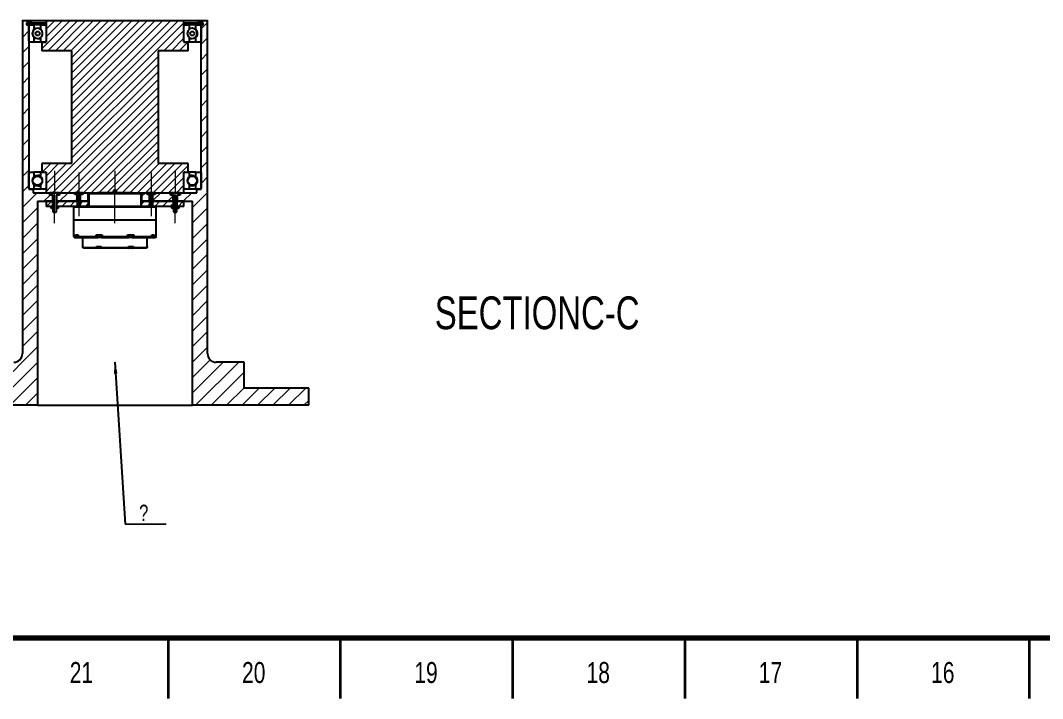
# Model space of a CAD drawing. Header units: millimetres. Extents: x 2 to 1187, y 2 to 839.
# Drawn here: x 151.7 to 448.3, y 2.5 to 199.5 of the extents above; entities that cross this region are included whole.
import ezdxf

# ---------------------------------------------------------------- set-up
doc = ezdxf.new("R2010")
doc.units = ezdxf.units.MM
doc.linetypes.add('CENTERX2', pattern=[20.32, 12.7, -2.54, 2.54, -2.54])
doc.styles.add('SLDTEXTSTYLE2', font='TXT', dxfattribs={"width": 0.75})
doc.dimstyles.new('SLDDIMSTYLE0', dxfattribs={"dimtxt": 0.18, "dimasz": 3.302, "dimexe": 0, "dimexo": 0.0625, "dimgap": 0, "dimtad": 0, "dimtih": 1, "dimtoh": 1, "dimdec": 0, "dimrnd": 1e-09, "dimzin": 0, "dimdsep": 46, "dimtxsty": 'Standard', "dimsah": 1, "dimcen": 0.09, "dimadec": 0, "dimazin": 0, "dimtfac": 3.302, "dimtdec": 0, "dimtofl": 0, "dimtmove": 0, "dimatfit": 3, "dimfxl": 1, "dimfrac": 2, "dimtolj": 1, "dimtzin": 0, "dimarcsym": 0})
doc.dimstyles.new('SLDDIMSTYLE1', dxfattribs={"dimtxt": 3.175, "dimasz": 3.302, "dimexe": 0, "dimexo": 0.0625, "dimgap": 0.79375, "dimtad": 0, "dimtih": 1, "dimtoh": 1, "dimlfac": 4, "dimrnd": 1e-09, "dimzin": 4, "dimdsep": 46, "dimtxsty": 'SLDTEXTSTYLE2', "dimsah": 1, "dimcen": 0.09, "dimadec": 0, "dimazin": 1, "dimtfac": 1, "dimtofl": 0, "dimtmove": 0, "dimatfit": 3, "dimfxl": 1, "dimfrac": 2, "dimtolj": 1, "dimtzin": 12, "dimarcsym": 0})

# ---------------------------------------------------------------- blocks, each defined once
blk = doc.blocks.new('SW_HATCH_2')
at = {"color": 0, "linetype": 'Continuous', "lineweight": 18}
for p, q in [((37.31, 146.89), (53.02, 131.17)), ((41.8, 146.89), (57.51, 131.17)), ((46.29, 146.89), (62, 131.17)), ((50.78, 146.89), (66.49, 131.17)), ((55.27, 146.89), (70.98, 131.17)), ((59.76, 146.89), (75.47, 131.17)), ((64.25, 146.89), (79.96, 131.17)), ((68.74, 146.89), (84.45, 131.17)), ((73.23, 146.89), (88.94, 131.17)), ((77.72, 146.89), (93.43, 131.17)), ((82.21, 146.89), (97.92, 131.17)), ((86.7, 146.89), (102.41, 131.17)), ((91.19, 146.89), (106.9, 131.17)), ((95.68, 146.89), (111.39, 131.17)), ((100.17, 146.89), (115.88, 131.17)), ((104.66, 146.89), (120.37, 131.17)), ((109.15, 146.89), (124.86, 131.17)), ((113.64, 146.89), (129.35, 131.17)), ((118.13, 146.89), (133.84, 131.17)), ((122.62, 146.89), (137.59, 131.91)), ((127.11, 146.89), (137.59, 136.4)), ((131.6, 146.89), (137.59, 140.89)), ((136.09, 146.89), (137.59, 145.38)), ((160, 146.53), (159.85, 146.38)), ((164.49, 146.53), (161.15, 143.19)), ((168.98, 146.53), (164.48, 142.03)), ((173.47, 146.53), (168.97, 142.03)), ((177.96, 146.53), (173.46, 142.03)), ((182.45, 146.53), (177.95, 142.03)), ((186.94, 146.53), (182.44, 142.03)), ((191.43, 146.53), (186.93, 142.03)), ((195.92, 146.53), (191.42, 142.03)), ((200.41, 146.53), (195.91, 142.03)), ((204.9, 146.53), (200.4, 142.03)), ((209.39, 146.53), (204.89, 142.03)), ((213.88, 146.53), (209.38, 142.03)), ((218.37, 146.53), (213.87, 142.03)), ((222.56, 146.23), (218.36, 142.03)), ((13.62, 143.63), (17.89, 139.37)), ((16.46, 145.28), (19.34, 142.41)), ((21.55, 142.78), (17.88, 139.11)), ((20.95, 145.28), (22.12, 144.11)), ((22.88, 143.35), (23.45, 142.78)), ((25.66, 142.41), (24.16, 140.9)), ((25.44, 145.28), (39.55, 131.17)), ((29.93, 145.28), (44.04, 131.17)), ((34.42, 145.28), (48.53, 131.17)), ((147.19, 142.7), (145.92, 141.43)), ((148.64, 144.15), (147.88, 143.39)), ((151.76, 142.78), (150.84, 141.86)), ((156.25, 142.78), (155.5, 142.03)), ((160.74, 142.78), (159.99, 142.03)), ((12.57, 140.19), (23.67, 129.1)), ((145.09, 140.6), (142.91, 138.42)), ((151.02, 142.04), (149.77, 140.79)), ((223, 142.18), (219.75, 138.93)), ((20.63, 137.37), (19.12, 135.87)), ((27.11, 139.37), (23.03, 135.28)), ((27.12, 139.11), (35.06, 131.17)), ((143.14, 138.65), (142.38, 137.89)), ((145.74, 136.76), (144.49, 135.51)), ((152.11, 138.64), (148.75, 135.28)), ((152.74, 139.27), (151.82, 138.35)), ((223, 137.69), (219.75, 134.44)), ((13.41, 134.86), (18.33, 129.94)), ((21.97, 135.28), (27.17, 130.08)), ((25.88, 135.87), (30.84, 130.9)), ((144.67, 135.69), (144.05, 135.07)), ((148.75, 135.28), (147.26, 133.79)), ((153.99, 136.03), (153.24, 135.28)), ((158.48, 136.03), (157.73, 135.28)), ((162.97, 136.03), (162.22, 135.28)), ((167.46, 136.03), (166.71, 135.28)), ((171.95, 136.03), (171.2, 135.28)), ((176.44, 136.03), (175.69, 135.28)), ((180.93, 136.03), (180.18, 135.28)), ((185.42, 136.03), (184.67, 135.28)), ((189.91, 136.03), (189.16, 135.28)), ((194.4, 136.03), (193.65, 135.28)), ((198.89, 136.03), (198.14, 135.28)), ((203.38, 136.03), (202.63, 135.28)), ((207.87, 136.03), (207.12, 135.28)), ((212.36, 136.03), (211.61, 135.28)), ((216.85, 136.03), (216.1, 135.28)), ((164.21, 132.78), (162.96, 131.53)), ((168.7, 132.78), (167.45, 131.53)), ((173.19, 132.78), (171.94, 131.53)), ((177.68, 132.78), (176.43, 131.53)), ((182.17, 132.78), (180.92, 131.53)), ((186.66, 132.78), (185.41, 131.53)), ((191.15, 132.78), (189.9, 131.53)), ((195.64, 132.78), (194.39, 131.53)), ((200.13, 132.78), (198.88, 131.53)), ((204.62, 132.78), (203.37, 131.53)), ((209.11, 132.78), (207.86, 131.53)), ((213.6, 132.78), (212.35, 131.53)), ((218.09, 132.78), (216.84, 131.53)), ((223, 133.2), (221.33, 131.53)), ((-3.97, 108.28), (-4.38, 107.88)), ((-0.49, 108.35), (-0.42, 108.28)), ((9.5, 108.28), (1.25, 100.03)), ((7.25, 108.28), (2.5, 103.53)), ((5.01, 108.28), (2.5, 105.77)), ((2.76, 108.28), (2.5, 108.02)), ((11.74, 108.28), (2.99, 99.53)), ((4, 108.35), (4.07, 108.28)), ((13.99, 108.28), (5.24, 99.53)), ((16.23, 108.28), (7.48, 99.53)), ((18.48, 108.28), (9.73, 99.53)), ((40.93, 108.28), (10, 77.35)), ((38.68, 108.28), (10, 79.6)), ((36.44, 108.28), (10, 81.84)), ((34.19, 108.28), (10, 84.09)), ((31.95, 108.28), (10, 86.33)), ((29.7, 108.28), (10, 88.58)), ((27.46, 108.28), (10, 90.82)), ((25.21, 108.28), (10, 93.07)), ((22.97, 108.28), (10, 95.31)), ((20.72, 108.28), (10, 97.56)), ((42.5, 107.61), (10, 75.11)), ((39.92, 108.35), (39.99, 108.28)), ((44.41, 108.35), (44.48, 108.28)), ((49.37, 107.75), (47.5, 105.87)), ((48.9, 108.35), (48.97, 108.28)), ((-2.5, 105.26), (-4.38, 103.39)), ((42.5, 105.36), (36.67, 99.53)), ((42.5, 103.12), (38.91, 99.53)), ((43.66, 102.03), (41.16, 99.53)), ((49.37, 103.26), (47.5, 101.38)), ((-2.5, 100.77), (-4.38, 98.9)), ((43.75, 99.88), (43.4, 99.53)), ((49.37, 98.77), (47.5, 96.89)), ((-2.5, 96.28), (-4.38, 94.41)), ((35, 97.86), (10, 72.86)), ((35, 95.62), (10, 70.62)), ((35, 93.37), (10, 68.37)), ((49.37, 94.28), (47.5, 92.4)), ((-2.5, 91.79), (-4.38, 89.92)), ((35, 91.13), (2.5, 58.63)), ((49.37, 89.79), (47.5, 87.91)), ((-2.5, 87.3), (-4.38, 85.43)), ((35, 88.88), (4.4, 58.28)), ((35, 86.64), (6.64, 58.28)), ((35, 84.39), (8.89, 58.28)), ((49.37, 85.3), (47.5, 83.42)), ((-2.5, 82.81), (-4.38, 80.94)), ((35, 82.15), (11.13, 58.28)), ((49.37, 80.81), (47.5, 78.93)), ((-2.5, 78.32), (-4.38, 76.45)), ((35, 79.9), (13.38, 58.28)), ((35, 77.66), (15.62, 58.28)), ((35, 75.41), (17.87, 58.28)), ((49.37, 76.32), (47.5, 74.44)), ((-2.5, 73.83), (-4.38, 71.96)), ((35, 73.17), (20.11, 58.28)), ((49.37, 71.83), (47.5, 69.95)), ((-2.5, 69.34), (-4.38, 67.47)), ((35, 70.92), (22.95, 58.88)), ((35, 68.68), (24.6, 58.28)), ((1.67, 66.78), (1.25, 66.36)), ((3.92, 66.78), (1.42, 64.28)), ((8.41, 66.78), (2.5, 60.87)), ((6.16, 66.78), (2.5, 63.12)), ((35.35, 66.78), (26.85, 58.28)), ((37.59, 66.78), (29.09, 58.28)), ((39.84, 66.78), (31.34, 58.28)), ((42.08, 66.78), (33.58, 58.28)), ((43.75, 66.2), (35.83, 58.28)), ((49.37, 67.34), (47.5, 65.46)), ((-2.5, 64.85), (-4.38, 62.98)), ((42.5, 62.71), (38.07, 58.28)), ((49.37, 62.85), (47.5, 60.97)), ((-2.5, 60.36), (-4.38, 58.49)), ((42.5, 60.46), (40.32, 58.28)), ((-0.09, 58.28), (-4.38, 54)), ((3.7, 57.58), (1.9, 55.78)), ((8.89, 58.28), (6.39, 55.78)), ((11.57, 56.48), (10.88, 55.78)), ((12.88, 57.78), (12.42, 57.33)), ((13.38, 58.28), (13.17, 58.07)), ((31.34, 58.28), (30.25, 57.19)), ((35.83, 58.28), (33.43, 55.88)), ((39.44, 57.4), (37.82, 55.78)), ((44.81, 58.28), (42.31, 55.78)), ((49.37, 58.36), (45, 53.98)), ((0, 53.88), (-4.38, 49.51)), ((4.14, 55.78), (2.64, 54.28)), ((4.59, 53.98), (4.34, 53.73)), ((6.39, 55.78), (5.5, 54.89)), ((8.63, 55.78), (7.13, 54.28)), ((10.88, 55.78), (9.38, 54.28)), ((13.12, 55.78), (12.37, 55.03)), ((14.75, 55.16), (13.87, 54.28)), ((31.08, 55.78), (30.25, 54.95)), ((32.62, 55.08), (31.83, 54.28)), ((35.57, 55.78), (34.07, 54.28)), ((37.82, 55.78), (36.32, 54.28)), ((39.5, 55.22), (38.56, 54.28)), ((40.81, 54.28), (40.41, 53.88)), ((42.31, 55.78), (40.81, 54.28)), ((49.37, 53.87), (45, 49.49)), ((0, 49.39), (-4.38, 45.02)), ((49.37, 49.37), (45, 45)), ((0, 44.9), (-4.38, 40.53)), ((49.37, 44.88), (45, 40.51)), ((0, 40.41), (-4.38, 36.04)), ((49.37, 40.39), (45, 36.02)), ((0, 35.92), (-4.38, 31.55)), ((49.37, 35.9), (45, 31.53)), ((0, 31.43), (-4.38, 27.06)), ((49.37, 31.41), (45, 27.04)), ((0, 26.94), (-4.38, 22.57)), ((49.37, 26.92), (45, 22.55)), ((0, 22.45), (-4.38, 18.08)), ((49.37, 22.43), (45, 18.06)), ((0, 17.96), (-4.38, 13.59)), ((49.37, 17.94), (45, 13.57)), ((0, 13.47), (-16.94, -3.47)), ((49.37, 13.45), (45, 9.08)), ((-8.93, 9.03), (-15, 2.96)), ((-13.42, 9.03), (-15, 7.45)), ((0, 8.98), (-12.45, -3.47)), ((50.14, 9.73), (45, 4.59)), ((53.93, 9.03), (45, 0.1)), ((58.42, 9.03), (45.92, -3.47)), ((60, 6.12), (50.41, -3.47)), ((0, 4.49), (-7.96, -3.47)), ((-29.9, 1.53), (-33.75, -2.32)), ((-25.41, 1.53), (-30.41, -3.47)), ((-20.92, 1.53), (-25.92, -3.47)), ((-16.43, 1.53), (-21.43, -3.47)), ((0, 0), (-3.47, -3.47)), ((60, 1.63), (54.9, -3.47)), ((64.39, 1.53), (59.39, -3.47)), ((68.88, 1.53), (63.88, -3.47)), ((73.37, 1.53), (68.37, -3.47)), ((77.86, 1.53), (72.86, -3.47)), ((78.75, -2.07), (77.35, -3.47))]:
    blk.add_line(p, q, dxfattribs=at)
blk = doc.blocks.new('_D')
at = {"color": 7, "linetype": 'Continuous', "lineweight": 0, "transparency": 16777216}
for p, q in [((177.83, 230.2), (112.79, 230.2)), ((115.96, 230.2), (115.96, 160.29)), ((115.96, 87.7), (115.96, 155.25)), ((155.33, 87.7), (112.79, 87.7))]:
    blk.add_line(p, q, dxfattribs=at)
at = {"color": 7, "linetype": 'Continuous', "lineweight": 18, "transparency": 16777216}
for points in [[(115.96, 230.2), (115.45, 226.9), (116.47, 226.9)], [(115.96, 87.7), (116.47, 91), (115.45, 91)]]:
    blk.add_solid(points, dxfattribs=at)
at = {"color": 7, "linetype": 'Continuous', "lineweight": 18, "transparency": 16777216, "insert": (109.51, 159.34), "char_height": 3.175, "attachment_point": 1, "style": 'SLDTEXTSTYLE2'}
blk.add_mtext('570.00', dxfattribs=at)
blk = doc.blocks.new('SW_NOTE_0_26')
at = {"color": 0, "linetype": 'Continuous', "lineweight": 0}
for p, q in [((0, 0), (11.88, 0)), ((11.88, 0), (0, 0)), ((0, 0), (11.88, 0)), ((11.88, 0), (0, 0)), ((0, 0), (11.88, 0)), ((11.88, 0), (0, 0))]:
    blk.add_line(p, q, dxfattribs=at)
at = {"color": 0, "linetype": 'Continuous', "lineweight": 0, "insert": (4.06, 5.65), "char_height": 4.76, "attachment_point": 1, "style": 'SLDTEXTSTYLE2'}
blk.add_mtext('?', dxfattribs=at)

msp = doc.modelspace()

# ---------------------------------------------------------------- linework, layer by layer
at = {"color": 7, "linetype": 'Continuous', "lineweight": 25}
for p, q in [((152.2229, 199.5237), (152.2229, 199.4487)), ((152.2229, 199.4487), (161.7774, 199.4487)), ((152.2229, 199.4487), (152.2229, 102.6987)), ((152.2229, 199.4487), (154.0979, 199.4487)), ((153.4729, 198.8237), (153.4729, 198.1987)), ((155.0979, 198.8237), (153.4729, 198.8237)), ((153.4729, 198.8237), (154.0979, 198.8237)), ((154.0979, 199.4487), (154.0979, 198.8237)), ((155.0979, 198.8237), (155.0979, 198.1987)), ((155.0979, 198.8237), (159.0979, 198.8237)), ((159.0979, 199.4487), (159.0979, 193.1987)), ((159.0979, 199.4487), (199.0979, 199.4487)), ((161.7774, 199.4487), (161.7774, 199.5237)), ((196.4184, 199.5237), (196.4184, 199.4487)), ((196.4184, 199.4487), (205.9729, 199.4487)), ((199.0979, 193.1987), (199.0979, 199.4487)), ((199.0979, 198.8237), (203.0979, 198.8237)), ((203.0979, 198.1987), (203.0979, 198.8237)), ((204.7229, 198.8237), (203.0979, 198.8237)), ((204.0979, 198.8237), (204.0979, 199.4487)), ((204.0979, 199.4487), (205.9729, 199.4487)), ((204.0979, 198.8237), (204.7229, 198.8237)), ((204.7229, 198.1987), (204.7229, 198.8237)), ((205.9729, 199.4487), (205.9729, 199.5237)), ((205.9729, 102.6987), (205.9729, 199.4487)), ((155.0979, 198.1987), (153.4729, 198.1987)), ((153.4729, 198.1987), (154.0979, 198.1987)), ((154.0979, 198.1987), (154.0979, 150.4487)), ((154.0979, 193.4737), (154.0979, 197.9237)), ((154.3729, 198.1987), (155.5979, 198.1987)), ((155.5979, 198.1987), (155.5979, 196.8084)), ((157.5979, 198.1987), (155.5979, 198.1987)), ((155.6338, 196.8084), (155.5979, 196.8084)), ((155.6386, 196.8084), (155.6338, 196.8084)), ((157.5979, 196.8084), (157.5979, 198.1987)), ((157.5979, 198.1987), (158.8229, 198.1987)), ((159.0979, 198.1987), (158.8229, 198.1987)), ((159.0979, 197.9237), (159.0979, 193.4737)), ((199.3729, 198.1987), (199.0979, 198.1987)), ((199.0979, 193.4737), (199.0979, 197.9237)), ((199.3729, 198.1987), (200.5979, 198.1987)), ((202.5979, 198.1987), (200.5979, 198.1987)), ((200.5979, 198.1987), (200.5979, 196.8084)), ((202.5979, 196.8084), (202.4847, 196.8084)), ((202.5979, 196.8084), (202.5979, 198.1987)), ((202.5979, 198.1987), (203.8229, 198.1987)), ((204.7229, 198.1987), (203.0979, 198.1987)), ((204.0979, 150.4487), (204.0979, 198.1987)), ((204.0979, 198.1987), (204.7229, 198.1987)), ((204.0979, 197.9237), (204.0979, 193.4737)), ((155.5979, 193.1987), (154.3729, 193.1987)), ((155.5979, 194.5891), (155.5979, 193.1987)), ((155.6338, 194.5891), (155.5979, 194.5891)), ((157.5979, 193.1987), (155.5979, 193.1987)), ((155.6338, 194.5891), (155.6386, 194.5891)), ((157.5979, 193.1987), (157.5979, 194.5891)), ((158.8229, 193.1987), (157.5979, 193.1987)), ((157.8479, 193.1987), (157.8479, 190.6987)), ((157.8479, 193.1987), (159.0979, 193.1987)), ((199.0979, 193.1987), (200.3479, 193.1987)), ((200.5979, 193.1987), (199.3729, 193.1987)), ((200.3479, 190.6987), (200.3479, 193.1987)), ((200.5979, 194.5891), (200.5979, 193.1987)), ((202.5979, 193.1987), (200.5979, 193.1987)), ((202.5979, 194.5891), (202.4847, 194.5891)), ((202.5979, 193.1987), (202.5979, 194.5891)), ((203.8229, 193.1987), (202.5979, 193.1987)), ((166.5979, 190.6987), (157.8479, 190.6987)), ((166.5979, 157.9487), (166.5979, 190.6987)), ((191.5979, 190.6987), (191.5979, 157.9487)), ((200.3479, 190.6987), (191.5979, 190.6987)), ((157.8479, 157.9487), (157.8479, 155.4487)), ((166.5979, 157.9487), (157.8479, 157.9487)), ((200.3479, 157.9487), (191.5979, 157.9487)), ((200.3479, 155.4487), (200.3479, 157.9487)), ((154.0979, 150.7237), (154.0979, 155.1737)), ((154.3729, 155.4487), (155.5979, 155.4487)), ((155.5979, 155.4487), (155.5979, 154.0584)), ((157.5979, 155.4487), (155.5979, 155.4487)), ((157.5979, 154.378), (157.5414, 154.3588)), ((157.5979, 154.0584), (157.5979, 155.4487)), ((157.5979, 155.4487), (158.8229, 155.4487)), ((157.8479, 155.4487), (159.0979, 155.4487)), ((159.0979, 155.4487), (159.0979, 149.4487)), ((159.0979, 155.1737), (159.0979, 150.7237)), ((199.0979, 155.4487), (200.3479, 155.4487)), ((199.0979, 149.4487), (199.0979, 155.4487)), ((199.0979, 150.7237), (199.0979, 155.1737)), ((199.3729, 155.4487), (200.5979, 155.4487)), ((202.5979, 155.4487), (200.5979, 155.4487)), ((200.5979, 155.4487), (200.5979, 154.0584)), ((202.5979, 154.0584), (202.5979, 155.4487)), ((202.5979, 155.4487), (203.8229, 155.4487)), ((204.0979, 155.1737), (204.0979, 150.7237)), ((155.6052, 154.0584), (155.5979, 154.0584)), ((155.5979, 151.8391), (155.5979, 150.4487)), ((155.6052, 151.8391), (155.5979, 151.8391)), ((155.6086, 154.0584), (155.6052, 154.0584)), ((155.6052, 151.8391), (155.6086, 151.8391)), ((157.5414, 151.5387), (157.5979, 151.5194)), ((157.5979, 150.4487), (157.5979, 151.8391)), ((200.5979, 151.8391), (200.5979, 150.4487)), ((202.5979, 154.0584), (202.4042, 154.0584)), ((202.5979, 151.8391), (202.4042, 151.8391)), ((202.5979, 150.4487), (202.5979, 151.8391)), ((154.0979, 150.4487), (155.3479, 150.4487)), ((155.5979, 150.4487), (154.3729, 150.4487)), ((155.3479, 150.4487), (155.3479, 149.4487)), ((155.3479, 149.4487), (160.2063, 149.4487)), ((157.5979, 150.4487), (155.5979, 150.4487)), ((158.8229, 150.4487), (157.5979, 150.4487)), ((159.0979, 150.4487), (158.8229, 150.4487)), ((159.0979, 149.4487), (173.9291, 149.4487)), ((160.2125, 149.4425), (160.2063, 149.4487)), ((160.2125, 148.7487), (160.2125, 149.4425)), ((160.7121, 149.4425), (160.2125, 149.4425)), ((161.0354, 148.7487), (160.2125, 148.7487)), ((160.667, 149.4165), (160.7229, 149.4487)), ((160.667, 149.4165), (160.667, 148.8487)), ((160.7229, 148.8487), (160.667, 148.8487)), ((162.4729, 149.4487), (160.7229, 149.4487)), ((160.7229, 148.7487), (160.7229, 148.8487)), ((161.0479, 148.7487), (160.7229, 148.7487)), ((161.0354, 146.9487), (161.0354, 148.7487)), ((161.0979, 148.6987), (161.0979, 143.8462)), ((162.0979, 143.8462), (162.0979, 148.6987)), ((162.4729, 148.7487), (162.1479, 148.7487)), ((162.1604, 148.7487), (162.1604, 146.9487)), ((162.9833, 148.7487), (162.1604, 148.7487)), ((162.4729, 149.4487), (162.5288, 149.4165)), ((162.5288, 148.8487), (162.4729, 148.8487)), ((162.4729, 148.8487), (162.4729, 148.7487)), ((162.9833, 149.4425), (162.4837, 149.4425)), ((162.5288, 148.8487), (162.5288, 149.4165)), ((162.5288, 149.4165), (162.5928, 149.3706)), ((162.5928, 148.8487), (162.5288, 148.8487)), ((162.5928, 148.8487), (162.5928, 149.3706)), ((162.9895, 149.4487), (162.9833, 149.4425)), ((162.9833, 149.4425), (162.9833, 148.7487)), ((162.9895, 149.4487), (167.4228, 149.4487)), ((167.429, 149.4425), (167.4228, 149.4487)), ((167.429, 148.9487), (167.429, 149.4425)), ((167.8996, 149.4425), (167.429, 149.4425)), ((168.1729, 148.9487), (167.429, 148.9487)), ((167.8772, 149.4296), (167.9104, 149.4487)), ((167.8772, 149.4296), (167.8772, 149.0487)), ((167.9104, 149.0487), (167.8772, 149.0487)), ((169.2854, 149.4487), (167.9104, 149.4487)), ((167.9104, 148.9487), (167.9104, 149.0487)), ((168.1979, 148.9487), (167.9104, 148.9487)), ((168.1729, 146.9487), (168.1729, 148.9487)), ((168.2229, 148.9237), (168.2229, 145.4487)), ((168.9729, 145.4487), (168.9729, 148.9237)), ((169.2854, 148.9487), (168.9979, 148.9487)), ((169.0229, 148.9487), (169.0229, 146.9487)), ((169.7668, 148.9487), (169.0229, 148.9487)), ((169.2854, 149.4487), (169.3186, 149.4296)), ((169.3186, 149.0487), (169.2854, 149.0487)), ((169.2854, 149.0487), (169.2854, 148.9487)), ((169.7668, 149.4425), (169.2962, 149.4425)), ((169.3186, 149.0487), (169.3186, 149.4296)), ((169.3186, 149.4296), (169.3728, 149.3873)), ((169.3728, 149.0487), (169.3186, 149.0487)), ((169.3728, 149.0487), (169.3728, 149.3873)), ((169.773, 149.4487), (169.7668, 149.4425)), ((169.7668, 149.4425), (169.7668, 148.9487)), ((169.773, 149.4487), (171.3479, 149.4487)), ((171.3479, 146.9487), (171.3479, 149.4487)), ((171.5979, 149.0737), (171.8479, 149.3237)), ((171.5979, 145.4487), (171.5979, 149.0737)), ((173.9729, 149.4487), (173.8479, 149.3237)), ((178.6729, 150.0737), (178.5979, 149.9987)), ((178.5979, 149.9987), (178.5979, 149.4487)), ((179.5979, 149.9987), (179.5229, 150.0737)), ((179.5979, 149.4487), (179.5979, 149.9987)), ((184.3479, 149.3237), (184.2229, 149.4487)), ((184.2666, 149.4487), (199.0979, 149.4487)), ((186.3479, 149.3237), (186.5979, 149.0737)), ((186.5979, 149.0737), (186.5979, 145.4487)), ((186.8479, 149.4487), (186.8479, 146.9487)), ((186.8479, 149.4487), (188.4228, 149.4487)), ((188.429, 149.4425), (188.4228, 149.4487)), ((188.8996, 149.4425), (188.429, 149.4425)), ((188.429, 148.9487), (188.429, 149.4425)), ((189.1729, 148.9487), (188.429, 148.9487)), ((188.8169, 149.3948), (188.9104, 149.4487)), ((188.8169, 149.3948), (188.8169, 149.0487)), ((188.9104, 149.0487), (188.8169, 149.0487)), ((190.2854, 149.4487), (188.9104, 149.4487)), ((188.9104, 148.9487), (188.9104, 149.0487)), ((189.1979, 148.9487), (188.9104, 148.9487)), ((189.1729, 146.9487), (189.1729, 148.9487)), ((189.2229, 148.9237), (189.2229, 145.4487)), ((189.9729, 145.4487), (189.9729, 148.9237)), ((190.2854, 148.9487), (189.9979, 148.9487)), ((190.0229, 148.9487), (190.0229, 146.9487)), ((190.7668, 148.9487), (190.0229, 148.9487)), ((190.2854, 149.4487), (190.3789, 149.3948)), ((190.3789, 149.0487), (190.2854, 149.0487)), ((190.2854, 149.0487), (190.2854, 148.9487)), ((190.7668, 149.4425), (190.2962, 149.4425)), ((190.3789, 149.0487), (190.3789, 149.3948)), ((190.3789, 149.3948), (190.3914, 149.3873)), ((190.3914, 149.0487), (190.3789, 149.0487)), ((190.3914, 149.0487), (190.3914, 149.3873)), ((190.773, 149.4487), (190.7668, 149.4425)), ((190.7668, 149.4425), (190.7668, 148.9487)), ((190.773, 149.4487), (195.2063, 149.4487)), ((195.2125, 149.4425), (195.2063, 149.4487)), ((195.2125, 148.7487), (195.2125, 149.4425)), ((195.7121, 149.4425), (195.2125, 149.4425)), ((196.0354, 148.7487), (195.2125, 148.7487)), ((195.667, 149.4165), (195.7229, 149.4487)), ((195.667, 149.4165), (195.667, 148.8487)), ((195.7229, 148.8487), (195.667, 148.8487)), ((197.4729, 149.4487), (195.7229, 149.4487)), ((195.7229, 148.7487), (195.7229, 148.8487)), ((196.0479, 148.7487), (195.7229, 148.7487)), ((196.0354, 146.9487), (196.0354, 148.7487)), ((196.0979, 148.6987), (196.0979, 143.8462)), ((197.0979, 143.8462), (197.0979, 148.6987)), ((197.4729, 148.7487), (197.1479, 148.7487)), ((197.1604, 148.7487), (197.1604, 146.9487)), ((197.9833, 148.7487), (197.1604, 148.7487)), ((197.4729, 149.4487), (197.5288, 149.4165)), ((197.5288, 148.8487), (197.4729, 148.8487)), ((197.4729, 148.8487), (197.4729, 148.7487)), ((197.9833, 149.4425), (197.4837, 149.4425)), ((197.5288, 148.8487), (197.5288, 149.4165)), ((197.5288, 149.4165), (197.5928, 149.3706)), ((197.5928, 148.8487), (197.5288, 148.8487)), ((197.5928, 148.8487), (197.5928, 149.3706)), ((197.9895, 149.4487), (197.9833, 149.4425)), ((197.9833, 149.4425), (197.9833, 148.7487)), ((197.9895, 149.4487), (202.8479, 149.4487)), ((199.3729, 150.4487), (199.0979, 150.4487)), ((200.5979, 150.4487), (199.3729, 150.4487)), ((202.5979, 150.4487), (200.5979, 150.4487)), ((203.8229, 150.4487), (202.5979, 150.4487)), ((202.8479, 149.4487), (202.8479, 150.4487)), ((202.8479, 150.4487), (204.0979, 150.4487)), ((156.5979, 146.9487), (156.5979, 87.6987)), ((156.5979, 146.9487), (161.0354, 146.9487)), ((159.0979, 146.9487), (159.0979, 145.4487)), ((161.0979, 146.9487), (159.0979, 146.9487)), ((161.0916, 145.4487), (159.0979, 145.4487)), ((160.7229, 145.4487), (160.5875, 145.3706)), ((161.0979, 145.4487), (160.7229, 145.4487)), ((161.0916, 145.4487), (161.0979, 145.455)), ((161.0979, 145.455), (161.0979, 146.9487)), ((161.0979, 145.4487), (161.0979, 145.4424)), ((161.0979, 145.4424), (161.1854, 145.3811)), ((161.1854, 144.96), (161.1854, 145.3811)), ((162.0104, 145.3811), (162.0979, 145.4424)), ((162.0104, 145.3811), (162.0104, 144.96)), ((162.0979, 146.9487), (162.0979, 145.455)), ((168.2166, 146.9487), (162.0979, 146.9487)), ((162.0979, 145.455), (162.1041, 145.4487)), ((162.0979, 145.4424), (162.0979, 145.4487)), ((162.4729, 145.4487), (162.0979, 145.4487)), ((167.3041, 145.4487), (162.1041, 145.4487)), ((162.1604, 146.9487), (168.1729, 146.9487)), ((162.6083, 145.3706), (162.4729, 145.4487)), ((167.3479, 145.4487), (167.0979, 145.1987)), ((168.2229, 146.9425), (168.2166, 146.9487)), ((168.2229, 146.9487), (168.2166, 146.9487)), ((168.2229, 145.4487), (168.2229, 146.9425)), ((168.9791, 146.9487), (168.9729, 146.9425)), ((168.9791, 146.9487), (168.9729, 146.9487)), ((168.9729, 146.9425), (168.9729, 145.4487)), ((171.3479, 146.9487), (168.9791, 146.9487)), ((169.0229, 146.9487), (171.3479, 146.9487)), ((171.3479, 146.9487), (171.3479, 145.4487)), ((171.3479, 146.9487), (171.577, 146.9487)), ((186.6352, 146.9487), (186.8479, 146.9487)), ((186.8479, 145.4487), (186.8479, 146.9487)), ((189.2166, 146.9487), (186.8479, 146.9487)), ((186.8479, 146.9487), (189.1729, 146.9487)), ((189.2229, 146.9425), (189.2166, 146.9487)), ((189.2229, 146.9487), (189.2166, 146.9487)), ((189.2229, 145.4487), (189.2229, 146.9425)), ((189.9791, 146.9487), (189.9729, 146.9425)), ((189.9791, 146.9487), (189.9729, 146.9487)), ((189.9729, 146.9425), (189.9729, 145.4487)), ((196.0979, 146.9487), (189.9791, 146.9487)), ((190.0229, 146.9487), (196.0354, 146.9487)), ((191.0979, 145.1987), (190.8479, 145.4487)), ((196.0916, 145.4487), (190.8916, 145.4487)), ((195.7229, 145.4487), (195.5875, 145.3706)), ((196.0979, 145.4487), (195.7229, 145.4487)), ((196.0916, 145.4487), (196.0979, 145.455)), ((196.0979, 145.455), (196.0979, 146.9487)), ((196.0979, 145.4487), (196.0979, 145.4424)), ((196.0979, 145.4424), (196.1854, 145.3811)), ((196.1854, 144.96), (196.1854, 145.3811)), ((197.0104, 145.3811), (197.0979, 145.4424)), ((197.0104, 145.3811), (197.0104, 144.96)), ((197.0979, 146.9487), (197.0979, 145.455)), ((199.0979, 146.9487), (197.0979, 146.9487)), ((197.0979, 145.455), (197.1041, 145.4487)), ((197.0979, 145.4424), (197.0979, 145.4487)), ((197.4729, 145.4487), (197.0979, 145.4487)), ((199.0979, 145.4487), (197.1041, 145.4487)), ((197.1604, 146.9487), (201.5979, 146.9487)), ((197.6083, 145.3706), (197.4729, 145.4487)), ((199.0979, 145.4487), (199.0979, 146.9487)), ((201.5979, 87.6987), (201.5979, 146.9487)), ((160.5875, 144.9769), (160.5875, 145.3706)), ((160.7229, 144.8987), (160.5875, 144.9769)), ((161.0979, 144.8987), (160.7229, 144.8987)), ((161.1854, 144.96), (161.0979, 144.8987)), ((161.0979, 143.8462), (161.1954, 143.7487)), ((161.1954, 143.7487), (162.0004, 143.7487)), ((162.0004, 143.7487), (162.0979, 143.8462)), ((162.0979, 144.8987), (162.0104, 144.96)), ((162.4729, 144.8987), (162.0979, 144.8987)), ((162.6083, 144.9769), (162.4729, 144.8987)), ((162.6083, 145.3706), (162.6083, 144.9769)), ((167.0979, 145.1987), (167.0979, 141.4487)), ((191.0979, 141.4487), (191.0979, 145.1987)), ((195.5875, 144.9769), (195.5875, 145.3706)), ((195.7229, 144.8987), (195.5875, 144.9769)), ((196.0979, 144.8987), (195.7229, 144.8987)), ((196.1854, 144.96), (196.0979, 144.8987)), ((196.0979, 143.8462), (196.1954, 143.7487)), ((196.1954, 143.7487), (197.0004, 143.7487)), ((197.0004, 143.7487), (197.0979, 143.8462)), ((197.0979, 144.8987), (197.0104, 144.96)), ((197.4729, 144.8987), (197.0979, 144.8987)), ((197.6083, 144.9769), (197.4729, 144.8987)), ((197.6083, 145.3706), (197.6083, 144.9769)), ((167.0979, 141.4487), (167.0979, 136.6987)), ((191.0979, 136.6987), (191.0979, 141.4487)), ((167.0979, 136.6987), (167.3479, 136.4487)), ((167.678, 137.1987), (168.4165, 137.1987)), ((167.678, 136.6987), (167.678, 137.1987)), ((168.2898, 136.4487), (168.2898, 137.1987)), ((168.3763, 137.1987), (168.3763, 136.6547)), ((168.4165, 137.1987), (168.4165, 136.6987)), ((173.629, 137.1987), (175.4121, 137.1987)), ((173.629, 136.6987), (173.629, 137.1987)), ((174.1729, 136.4487), (174.1729, 137.1987)), ((174.7975, 136.4487), (174.7975, 137.1987)), ((175.1542, 137.1987), (175.1542, 136.4487)), ((175.4121, 137.1987), (175.4121, 136.6987)), ((182.7837, 137.1987), (184.5668, 137.1987)), ((182.7837, 136.6987), (182.7837, 137.1987)), ((183.0416, 136.4487), (183.0416, 137.1987)), ((183.3983, 136.4487), (183.3983, 137.1987)), ((184.0229, 137.1987), (184.0229, 136.4487)), ((184.5668, 137.1987), (184.5668, 136.6987)), ((189.7792, 137.1987), (190.5178, 137.1987)), ((189.7792, 136.6987), (189.7792, 137.1987)), ((189.8195, 136.6541), (189.8195, 137.1987)), ((189.906, 137.1987), (189.906, 136.4487)), ((190.5178, 137.1987), (190.5178, 136.6987)), ((190.8479, 136.4487), (191.0979, 136.6987)), ((169.7229, 136.4487), (169.7229, 133.8237)), ((169.7229, 133.8237), (169.759, 133.8237)), ((169.758, 133.5728), (169.758, 133.8237)), ((169.759, 133.5737), (169.758, 133.5728)), ((169.759, 133.8237), (169.759, 133.5737)), ((173.7166, 133.8237), (175.1402, 133.8237)), ((173.7166, 133.5737), (173.7166, 133.8237)), ((174.0766, 133.3237), (174.0766, 133.8237)), ((174.2466, 133.8237), (174.2466, 133.3237)), ((174.7229, 133.8237), (174.7229, 133.3237)), ((174.9958, 133.432), (174.9958, 133.8237)), ((175.1402, 133.8237), (175.1402, 133.5737)), ((183.0555, 133.8237), (184.4791, 133.8237)), ((183.0555, 133.5737), (183.0555, 133.8237)), ((183.2, 133.4303), (183.2, 133.8237)), ((183.4729, 133.8237), (183.4729, 133.3237)), ((183.9492, 133.8237), (183.9492, 133.3237)), ((184.1191, 133.8237), (184.1191, 133.3237)), ((184.4791, 133.8237), (184.4791, 133.5737)), ((188.4368, 133.8237), (188.4368, 133.5737)), ((188.4368, 133.8237), (188.4729, 133.8237)), ((188.4378, 133.5713), (188.4378, 133.8237)), ((188.4729, 133.8237), (188.4729, 136.4487)), ((174.0766, 133.3237), (174.0668, 133.3237)), ((174.2466, 133.3237), (174.0766, 133.3237)), ((175.0206, 133.3237), (174.9958, 133.432)), ((184.1191, 133.3237), (183.9492, 133.3237)), ((184.129, 133.3237), (184.1191, 133.3237)), ((216.5979, 100.1987), (208.4729, 100.1987)), ((216.5979, 92.6987), (216.5979, 100.1987)), ((235.3479, 92.6987), (216.5979, 92.6987)), ((235.3479, 87.6987), (235.3479, 92.6987)), ((156.5979, 87.6987), (122.8479, 87.6987)), ((156.5979, 87.6987), (201.5979, 87.6987)), ((235.3479, 87.6987), (201.5979, 87.6987))]:
    msp.add_line(p, q, dxfattribs=at)
at = {"color": 7, "linetype": 'CENTERX2', "lineweight": 18}
for p, q in [((161.5979, 155.7987), (161.5979, 149.4425)), ((168.5979, 155.2987), (168.5979, 140.5987)), ((179.0979, 155.7987), (179.0979, 149.4425)), ((189.5979, 155.2987), (189.5979, 140.5987)), ((196.5979, 155.7987), (196.5979, 149.4425)), ((161.5979, 148.7487), (161.5979, 149.4425)), ((161.5979, 140.5987), (161.5979, 148.7487)), ((179.0979, 148.7487), (179.0979, 149.4425)), ((179.0979, 140.5987), (179.0979, 148.7487)), ((196.5979, 148.7487), (196.5979, 149.4425)), ((196.5979, 140.5987), (196.5979, 148.7487))]:
    msp.add_line(p, q, dxfattribs=at)
at = {"color": 7, "linetype": 'Continuous', "lineweight": 70}
msp.add_line((1169, 20), (20, 20), dxfattribs=at)
at = {"color": 7, "linetype": 'Continuous', "lineweight": 35}
for p, q in [((194.5, 20), (194.5, 2.5)), ((244.5, 20), (244.5, 2.5)), ((294.5, 20), (294.5, 2.5)), ((344.5, 20), (344.5, 2.5)), ((394.5, 20), (394.5, 2.5)), ((444.5, 20), (444.5, 2.5))]:
    msp.add_line(p, q, dxfattribs=at)
at = {"color": 7, "linetype": 'Continuous', "lineweight": 25, "flags": 128}
for points in [[(157.5979, 197.1372), (157.267, 197.1958), (156.9064, 197.1749)], [(201.1309, 197.1585), (200.8799, 197.1958), (200.5979, 197.1869)], [(156.9064, 194.2226), (157.267, 194.2017), (157.5979, 194.2602)], [(200.5979, 194.2105), (200.8799, 194.2017), (201.1309, 194.239)], [(200.9946, 154.3943), (200.6886, 154.4458), (200.5979, 154.4487)], [(200.5979, 151.4487), (200.6886, 151.4517), (200.9946, 151.5031)]]:
    msp.add_lwpolyline(points, dxfattribs=at)
at = {"color": 7, "linetype": 'Continuous', "lineweight": 25}
for centre, radius in [((156.64, 195.6987), 0.597), ((201.5558, 195.6987), 0.5969), ((156.6086, 152.9487), 1.3291), ((201.5871, 152.9487), 1.3291)]:
    msp.add_circle(centre, radius, dxfattribs=at)
for centre, radius, start, end in [((154.3729, 197.9237), 0.275, 90, 180), ((156.5979, 195.6987), 1.4938, 132.025098, 227.974902), ((156.64, 195.6987), 1.5, 50.313516, 132.073979), ((156.5979, 195.6987), 1.4938, 312.025098, 47.974902), ((158.8229, 197.9237), 0.275, 0, 90), ((199.3729, 197.9237), 0.275, 90, 180), ((201.5979, 195.6987), 1.4938, 132.025098, 227.974902), ((201.476, 195.6987), 1.5, 47.83183, 125.830398), ((201.5979, 195.6987), 1.4938, 312.025098, 47.974902), ((201.476, 195.6987), 1.5, 0, 25.707541), ((203.8229, 197.9237), 0.275, 0, 90), ((154.3729, 193.4737), 0.275, 180, 270), ((156.64, 195.6987), 1.5, 227.916345, 309.686484), ((158.8229, 193.4737), 0.275, 270, 0), ((199.3729, 193.4737), 0.275, 180, 270), ((201.476, 195.6987), 1.5, 234.169602, 312.17296), ((201.476, 195.6987), 1.5, 339.147715, 0), ((203.8229, 193.4737), 0.275, 270, 0), ((154.3729, 155.1737), 0.275, 90, 180), ((156.6086, 152.9487), 1.5, 47.964678, 132.031548), ((157.0298, 152.9487), 1.5, 67.745216, 98.07033), ((158.8229, 155.1737), 0.275, 0, 90), ((199.3729, 155.1737), 0.275, 90, 180), ((201.3949, 152.9487), 1.5, 47.714836, 122.094319), ((203.8229, 155.1737), 0.275, 0, 90), ((156.5979, 152.9487), 1.4938, 132.025098, 227.974902), ((156.6086, 152.9487), 1.5, 227.949326, 312.055889), ((157.0298, 152.9487), 1.5, 261.92967, 292.254784), ((156.5979, 152.9487), 1.4938, 312.025098, 47.974902), ((201.5979, 152.9487), 1.4938, 132.025098, 227.974902), ((201.3949, 152.9487), 1.5, 237.905681, 312.276406), ((201.3949, 152.9487), 1.5, 312.276406, 334.442904), ((201.3949, 152.9487), 1.5, 25.557096, 47.714836), ((201.5979, 152.9487), 1.4938, 312.025098, 47.974902), ((154.3729, 150.7237), 0.275, 180, 270), ((158.8229, 150.7237), 0.275, 270, 0), ((161.0479, 148.6987), 0.05, 0, 90), ((162.1479, 148.6987), 0.05, 90, 180), ((168.1979, 148.9237), 0.025, 0, 90), ((168.9979, 148.9237), 0.025, 90, 180), ((189.1979, 148.9237), 0.025, 0, 90), ((189.9979, 148.9237), 0.025, 90, 180), ((196.0479, 148.6987), 0.05, 0, 90), ((197.1479, 148.6987), 0.05, 90, 180), ((199.3729, 150.7237), 0.275, 180, 270), ((203.8229, 150.7237), 0.275, 270, 0), ((149.7229, 102.6987), 2.5, 270, 0), ((208.4729, 102.6987), 2.5, 180, 270)]:
    msp.add_arc(centre, radius, start, end, dxfattribs=at)
for points, knots in [([(155.6338, 196.8084), (155.5203, 196.6837), (155.2933, 196.4344), (155.1334, 195.9433), (155.1364, 195.436), (155.3004, 194.9529), (155.524, 194.7089), (155.6338, 194.5891)], [0, 0, 0, 0, 0.20141461, 0.40285881, 0.6043025, 0.80574591, 1, 1, 1, 1]), ([(202.8166, 196.3427), (202.8069, 196.3724), (202.7469, 196.5561), (202.6042, 196.6933), (202.4847, 196.8084)], [0, 0, 0, 0, 0.16195013, 1, 1, 1, 1]), ([(202.4847, 194.5891), (202.6052, 194.7107), (202.7743, 194.8811), (202.8403, 195.1082), (202.8593, 195.1734)], [0, 0, 0, 0, 0.71309202, 1, 1, 1, 1]), ([(155.6052, 154.0584), (155.4916, 153.9337), (155.2643, 153.6844), (155.1042, 153.1933), (155.1072, 152.686), (155.2714, 152.2029), (155.4953, 151.9589), (155.6052, 151.8391)], [0, 0, 0, 0, 0.20141461, 0.40285881, 0.6043025, 0.80574591, 1, 1, 1, 1]), ([(167.678, 136.6987), (167.6853, 136.6976), (167.7004, 136.6953), (167.748, 136.6731), (167.8229, 136.6244), (167.9253, 136.5432), (167.9925, 136.4823), (168.0295, 136.4487)], [0, 0, 0, 0, 0.11427172, 0.23366649, 0.49628185, 0.7227324, 1, 1, 1, 1]), ([(168.4165, 136.6987), (168.4077, 136.6975), (168.3898, 136.6951), (168.3729, 136.6718), (168.3788, 136.6214), (168.4177, 136.541), (168.4608, 136.4799), (168.4828, 136.4487)], [0, 0, 0, 0, 0.12097559, 0.24548264, 0.49642843, 0.74297747, 1, 1, 1, 1]), ([(173.629, 136.6987), (173.6478, 136.6976), (173.6863, 136.6953), (173.7718, 136.6731), (173.8725, 136.6244), (173.9793, 136.5432), (174.0313, 136.4823), (174.0599, 136.4487)], [0, 0, 0, 0, 0.11427173, 0.2336665, 0.49628185, 0.72273242, 1, 1, 1, 1]), ([(175.4121, 136.6987), (175.3918, 136.6975), (175.3505, 136.6951), (175.278, 136.6718), (175.2099, 136.6214), (175.1634, 136.541), (175.1573, 136.4799), (175.1543, 136.4487)], [0, 0, 0, 0, 0.12097559, 0.24548264, 0.49642843, 0.74297747, 1, 1, 1, 1]), ([(182.7837, 136.6987), (182.8029, 136.6976), (182.8422, 136.6953), (182.9155, 136.6731), (182.983, 136.6244), (183.0317, 136.5432), (183.038, 136.4823), (183.0415, 136.4487)], [0, 0, 0, 0, 0.11427172, 0.23366649, 0.49628185, 0.7227324, 1, 1, 1, 1]), ([(184.5668, 136.6987), (184.5468, 136.6975), (184.5064, 136.6951), (184.4207, 136.6718), (184.3185, 136.6214), (184.2138, 136.541), (184.1622, 136.4799), (184.1359, 136.4487)], [0, 0, 0, 0, 0.12097559, 0.24548264, 0.49642843, 0.74297747, 1, 1, 1, 1]), ([(189.7792, 136.6987), (189.7876, 136.6976), (189.8048, 136.6953), (189.823, 136.6731), (189.8177, 136.6244), (189.7797, 136.5432), (189.7367, 136.4823), (189.713, 136.4487)], [0, 0, 0, 0, 0.11427173, 0.2336665, 0.49628185, 0.72273242, 1, 1, 1, 1]), ([(190.5178, 136.6987), (190.51, 136.6975), (190.4941, 136.6951), (190.4454, 136.6718), (190.369, 136.6214), (190.2675, 136.541), (190.2005, 136.4799), (190.1663, 136.4487)], [0, 0, 0, 0, 0.12097559, 0.24548264, 0.49642843, 0.74297747, 1, 1, 1, 1]), ([(168.4828, 136.4487), (168.4484, 136.4487), (168.3783, 136.4487), (168.3197, 136.4487), (168.2898, 136.4487)], [0, 0, 0, 0, 0.48988638, 1, 1, 1, 1]), ([(169.9895, 133.3237), (169.9628, 133.3507), (169.9093, 133.4046), (169.8359, 133.4809), (169.7862, 133.5349), (169.7617, 133.5644), (169.7592, 133.5701), (169.758, 133.5728)], [0, 0, 0, 0, 0.25015786, 0.49959513, 0.74920032, 0.87933327, 1, 1, 1, 1]), ([(174.0668, 133.3237), (174.0487, 133.3519), (174.0125, 133.4082), (173.9425, 133.4749), (173.8776, 133.5208), (173.8242, 133.5491), (173.7686, 133.5695), (173.7339, 133.5723), (173.7166, 133.5737)], [0, 0, 0, 0, 0.24870802, 0.49825422, 0.6279756, 0.74897971, 0.87463571, 1, 1, 1, 1]), ([(175.1542, 136.4487), (175.1496, 136.4487), (175.1003, 136.4487), (174.9768, 136.4487), (174.8573, 136.4487), (174.7975, 136.4487)], [0, 0, 0, 0, 0.04963098, 0.52481549, 1, 1, 1, 1]), ([(175.1402, 133.5737), (175.1284, 133.5731), (175.1043, 133.5719), (175.0633, 133.559), (175.0258, 133.5311), (174.9999, 133.4858), (174.9972, 133.4504), (174.9958, 133.432)], [0, 0, 0, 0, 0.1239727, 0.25088054, 0.50094936, 0.74075121, 1, 1, 1, 1]), ([(183.3983, 136.4487), (183.3385, 136.4487), (183.219, 136.4487), (183.0955, 136.4487), (183.0462, 136.4487), (183.0416, 136.4487)], [0, 0, 0, 0, 0.47518454, 0.95036907, 1, 1, 1, 1]), ([(183.1752, 133.3237), (183.185, 133.3519), (183.2046, 133.4082), (183.1988, 133.4749), (183.1764, 133.5208), (183.1479, 133.5491), (183.1084, 133.5695), (183.0731, 133.5723), (183.0555, 133.5737)], [0, 0, 0, 0, 0.24870802, 0.49825422, 0.6279756, 0.74897971, 0.87463571, 1, 1, 1, 1]), ([(184.129, 133.3237), (184.1472, 133.352), (184.1835, 133.4084), (184.2539, 133.4756), (184.319, 133.5212), (184.3729, 133.5497), (184.428, 133.5697), (184.4625, 133.5724), (184.4791, 133.5737)], [0, 0, 0, 0, 0.24991179, 0.49900235, 0.63185983, 0.74967691, 0.87879175, 1, 1, 1, 1]), ([(188.4368, 133.5737), (188.4372, 133.5724), (188.4379, 133.5697), (188.422, 133.5496), (188.3969, 133.521), (188.3545, 133.4753), (188.29, 133.4082), (188.2342, 133.3519), (188.2063, 133.3237)], [0, 0, 0, 0, 0.121534446, 0.251061739, 0.368856473, 0.501751684, 0.751294924, 1, 1, 1, 1]), ([(189.906, 136.4487), (189.8761, 136.4487), (189.8174, 136.4487), (189.7474, 136.4487), (189.713, 136.4487)], [0, 0, 0, 0, 0.51011367, 1, 1, 1, 1]), ([(175.0206, 133.3237), (175.0131, 133.3237), (174.9682, 133.3237), (174.8658, 133.3237), (174.7705, 133.3237), (174.7229, 133.3237)], [0, 0, 0, 0, 0.09069841, 0.5453492, 1, 1, 1, 1]), ([(183.4729, 133.3237), (183.4253, 133.3237), (183.33, 133.3237), (183.2276, 133.3237), (183.1826, 133.3237), (183.1752, 133.3237)], [0, 0, 0, 0, 0.45465043, 0.90930085, 1, 1, 1, 1])]:
    msp.add_open_spline(points, degree=3, knots=knots, dxfattribs=at)
for points in [[(186.5979, 149.0737), (186.57, 149.0737), (186.5142, 149.0737), (186.0682, 149.0737), (185.375, 149.0737), (184.4351, 149.0737), (183.2916, 149.0737), (181.9865, 149.0737), (180.5705, 149.0737), (179.0979, 149.0737), (177.6253, 149.0737), (176.2093, 149.0737), (174.9042, 149.0737), (173.7607, 149.0737), (172.8207, 149.0737), (172.1276, 149.0737), (171.6816, 149.0737), (171.6258, 149.0737), (171.5979, 149.0737)], [(179.0979, 149.3237), (178.6234, 149.3237), (177.6744, 149.3237), (176.3056, 149.3237), (175.044, 149.3237), (173.9386, 149.3237), (173.03, 149.3237), (172.3599, 149.3237), (171.9288, 149.3237), (171.8749, 149.3237), (171.8479, 149.3237)], [(179.0979, 149.4487), (178.7625, 149.4487), (178.0916, 149.4487), (177.124, 149.4487), (176.2322, 149.4487), (175.4508, 149.4487), (174.8085, 149.4487), (174.3349, 149.4487), (174.0301, 149.4487), (173.992, 149.4487), (173.9729, 149.4487)], [(179.5979, 149.9987), (179.5904, 149.9987), (179.5753, 149.9987), (179.4597, 149.9987), (179.2945, 149.9987), (179.0979, 149.9987), (178.9013, 149.9987), (178.7361, 149.9987), (178.6204, 149.9987), (178.6054, 149.9987), (178.5979, 149.9987)], [(179.0979, 150.0737), (179.0422, 150.0737), (178.9308, 150.0737), (178.7903, 150.0737), (178.6921, 150.0737), (178.6793, 150.0737), (178.6729, 150.0737)], [(179.5229, 150.0737), (179.5165, 150.0737), (179.5037, 150.0737), (179.4054, 150.0737), (179.265, 150.0737), (179.1536, 150.0737), (179.0979, 150.0737)], [(184.2229, 149.4487), (184.2038, 149.4487), (184.1657, 149.4487), (183.8609, 149.4487), (183.3873, 149.4487), (182.745, 149.4487), (181.9636, 149.4487), (181.0718, 149.4487), (180.1042, 149.4487), (179.4333, 149.4487), (179.0979, 149.4487)], [(186.3479, 149.3237), (186.3209, 149.3237), (186.2669, 149.3237), (185.8358, 149.3237), (185.1658, 149.3237), (184.2572, 149.3237), (183.1518, 149.3237), (181.8902, 149.3237), (180.5214, 149.3237), (179.5724, 149.3237), (179.0979, 149.3237)], [(179.0979, 145.4487), (178.5852, 145.4487), (177.5598, 145.4487), (176.0481, 145.4487), (174.5885, 145.4487), (173.2061, 145.4487), (171.9245, 145.4487), (170.7656, 145.4487), (169.7493, 145.4487), (168.8932, 145.4487), (168.2106, 145.4487), (167.7182, 145.4487), (167.4061, 145.4487), (167.3673, 145.4487), (167.3479, 145.4487)], [(190.8479, 145.4487), (190.8285, 145.4487), (190.7897, 145.4487), (190.4776, 145.4487), (189.9852, 145.4487), (189.3026, 145.4487), (188.4465, 145.4487), (187.4301, 145.4487), (186.2713, 145.4487), (184.9897, 145.4487), (183.6073, 145.4487), (182.1477, 145.4487), (180.636, 145.4487), (179.6106, 145.4487), (179.0979, 145.4487)], [(191.0979, 145.1987), (191.0781, 145.1987), (191.0385, 145.1987), (190.7197, 145.1987), (190.2168, 145.1987), (189.5197, 145.1987), (188.6454, 145.1987), (187.6074, 145.1987), (186.4239, 145.1987), (185.1151, 145.1987), (183.7032, 145.1987), (182.2126, 145.1987), (180.6687, 145.1987), (179.0979, 145.1987), (177.5271, 145.1987), (175.9832, 145.1987), (174.4926, 145.1987), (173.0807, 145.1987), (171.7719, 145.1987), (170.5884, 145.1987), (169.5504, 145.1987), (168.676, 145.1987), (167.979, 145.1987), (167.4761, 145.1987), (167.1573, 145.1987), (167.1177, 145.1987), (167.0979, 145.1987)], [(179.0979, 141.4487), (178.5743, 141.4487), (177.5271, 141.4487), (175.9832, 141.4487), (174.4926, 141.4487), (173.0807, 141.4487), (171.7719, 141.4487), (170.5884, 141.4487), (169.5504, 141.4487), (168.6761, 141.4487), (167.979, 141.4487), (167.4761, 141.4487), (167.1573, 141.4487), (167.1177, 141.4487), (167.0979, 141.4487)], [(191.0979, 141.4487), (191.0781, 141.4487), (191.0384, 141.4487), (190.7197, 141.4487), (190.2168, 141.4487), (189.5197, 141.4487), (188.6454, 141.4487), (187.6074, 141.4487), (186.4239, 141.4487), (185.1151, 141.4487), (183.7032, 141.4487), (182.2126, 141.4487), (180.6687, 141.4487), (179.6215, 141.4487), (179.0979, 141.4487)], [(167.0979, 136.6987), (167.1225, 136.6987), (167.1717, 136.6987), (167.5092, 136.6987), (167.678, 136.6987)], [(168.4165, 136.6987), (168.7261, 136.6987), (169.3451, 136.6987), (170.5828, 136.6987), (171.9995, 136.6987), (173.0858, 136.6987), (173.629, 136.6987)], [(175.4121, 136.6987), (176.0151, 136.6987), (177.221, 136.6987), (179.0979, 136.6987), (180.9748, 136.6987), (182.1807, 136.6987), (182.7837, 136.6987)], [(184.5668, 136.6987), (185.11, 136.6987), (186.1963, 136.6987), (187.613, 136.6987), (188.8507, 136.6987), (189.4697, 136.6987), (189.7792, 136.6987)], [(190.5178, 136.6987), (190.6866, 136.6987), (191.0241, 136.6987), (191.0733, 136.6987), (191.0979, 136.6987)], [(167.3479, 136.4487), (167.3769, 136.4487), (167.435, 136.4487), (167.8313, 136.4487), (168.0295, 136.4487)], [(168.0295, 136.4487), (168.0533, 136.4487), (168.101, 136.4487), (168.1701, 136.4487), (168.2348, 136.4487), (168.2715, 136.4487), (168.2898, 136.4487)], [(168.4828, 136.4487), (168.8, 136.4487), (169.4345, 136.4487), (170.7542, 136.4487), (172.2851, 136.4487), (173.4683, 136.4487), (174.0599, 136.4487)], [(169.759, 133.5737), (169.7995, 133.5737), (169.8806, 133.5737), (170.1412, 133.5737), (170.5, 133.5737), (170.963, 133.5737), (171.5216, 133.5737), (172.1714, 133.5737), (172.8987, 133.5737), (173.444, 133.5737), (173.7166, 133.5737)], [(174.0599, 136.4487), (174.0761, 136.4487), (174.1084, 136.4487), (174.1428, 136.4487), (174.1664, 136.4487), (174.1707, 136.4487), (174.1729, 136.4487)], [(174.7975, 136.4487), (174.7174, 136.4487), (174.5573, 136.4487), (174.3538, 136.4487), (174.2083, 136.4487), (174.1847, 136.4487), (174.1729, 136.4487)], [(175.1402, 133.5737), (175.4534, 133.5737), (176.0798, 133.5737), (177.0677, 133.5737), (178.0763, 133.5737), (179.0979, 133.5737), (180.1195, 133.5737), (181.1281, 133.5737), (182.116, 133.5737), (182.7424, 133.5737), (183.0555, 133.5737)], [(175.1543, 136.4487), (175.7969, 136.4487), (177.0822, 136.4487), (179.0979, 136.4487), (181.1136, 136.4487), (182.3989, 136.4487), (183.0415, 136.4487)], [(184.0229, 136.4487), (184.0111, 136.4487), (183.9875, 136.4487), (183.842, 136.4487), (183.6384, 136.4487), (183.4783, 136.4487), (183.3983, 136.4487)], [(184.0229, 136.4487), (184.0251, 136.4487), (184.0294, 136.4487), (184.053, 136.4487), (184.0874, 136.4487), (184.1197, 136.4487), (184.1359, 136.4487)], [(184.1359, 136.4487), (184.7275, 136.4487), (185.9107, 136.4487), (187.4416, 136.4487), (188.7613, 136.4487), (189.3958, 136.4487), (189.713, 136.4487)], [(184.4791, 133.5737), (184.7518, 133.5737), (185.2971, 133.5737), (186.0244, 133.5737), (186.6742, 133.5737), (187.2328, 133.5737), (187.6958, 133.5737), (188.0546, 133.5737), (188.3152, 133.5737), (188.3963, 133.5737), (188.4368, 133.5737)], [(189.906, 136.4487), (189.9243, 136.4487), (189.961, 136.4487), (190.0257, 136.4487), (190.0948, 136.4487), (190.1425, 136.4487), (190.1663, 136.4487)], [(190.1663, 136.4487), (190.3645, 136.4487), (190.7608, 136.4487), (190.8189, 136.4487), (190.8479, 136.4487)], [(174.0668, 133.3237), (173.7794, 133.3237), (173.2047, 133.3237), (172.4397, 133.3237), (171.7589, 133.3237), (171.1779, 133.3237), (170.702, 133.3237), (170.341, 133.3237), (170.0886, 133.3237), (170.0226, 133.3237), (169.9895, 133.3237)], [(174.7229, 133.3237), (174.6749, 133.3237), (174.5788, 133.3237), (174.4451, 133.3237), (174.3281, 133.3237), (174.2737, 133.3237), (174.2466, 133.3237)], [(183.1752, 133.3237), (182.8548, 133.3237), (182.214, 133.3237), (181.1965, 133.3237), (180.1548, 133.3237), (179.0979, 133.3237), (178.041, 133.3237), (176.9993, 133.3237), (175.9818, 133.3237), (175.341, 133.3237), (175.0206, 133.3237)], [(183.9492, 133.3237), (183.9221, 133.3237), (183.8677, 133.3237), (183.7507, 133.3237), (183.617, 133.3237), (183.5209, 133.3237), (183.4729, 133.3237)], [(188.2063, 133.3237), (188.1732, 133.3237), (188.1072, 133.3237), (187.8547, 133.3237), (187.4938, 133.3237), (187.0179, 133.3237), (186.4369, 133.3237), (185.7561, 133.3237), (184.9911, 133.3237), (184.4163, 133.3237), (184.129, 133.3237)]]:
    msp.add_open_spline(points, degree=3, dxfattribs=at)

# ---------------------------------------------------------------- block references
at = {"color": 7, "linetype": 'Continuous', "lineweight": 18}
msp.add_blockref('SW_HATCH_2', (156.5979, 91.1691), dxfattribs=at)
at = {"color": 7, "linetype": 'Continuous', "lineweight": 0}
msp.add_blockref('SW_NOTE_0_26', (182.0665, 53.1666), dxfattribs=at)

# ---------------------------------------------------------------- texts
at = {"color": 7, "linetype": 'Continuous', "lineweight": 0, "attachment_point": 2, "style": 'SLDTEXTSTYLE2'}
for s, insert, char_height in [('SECTIONC-C', (301.6528, 119.3157), 9.525), ('21', (169.3772, 13.1137), 6.096), ('20', (219.3772, 13.1137), 6.096), ('19', (269.3772, 13.1137), 6.096), ('18', (319.3772, 13.1137), 6.096), ('17', (369.3772, 13.1137), 6.096), ('16', (419.3772, 13.1137), 6.096)]:
    msp.add_mtext(s, dxfattribs=dict(at, insert=insert, char_height=char_height))

# ---------------------------------------------------------------- dimensions: what is measured, and where the dimension line sits
at = {"color": 7, "linetype": 'Continuous', "lineweight": 18}
dim = msp.add_linear_dim(base=(115.9615, 87.6987), p1=(179.0979, 230.1987), p2=(156.5979, 87.6987), angle=90, dimstyle='SLDDIMSTYLE1', dxfattribs=at)
dim.commit()
dim.dimension.update_dxf_attribs({"geometry": '_D', "text_midpoint": (115.9615, 157.7689), "dimtype": 160})

# ---------------------------------------------------------------- leaders
at = {"color": 7, "linetype": 'Continuous', "lineweight": 0}
msp.add_leader([(179.0979, 100.1987), (182.0665, 53.1666)], dimstyle='SLDDIMSTYLE0', dxfattribs=at)

doc.saveas('drawing.dxf')
